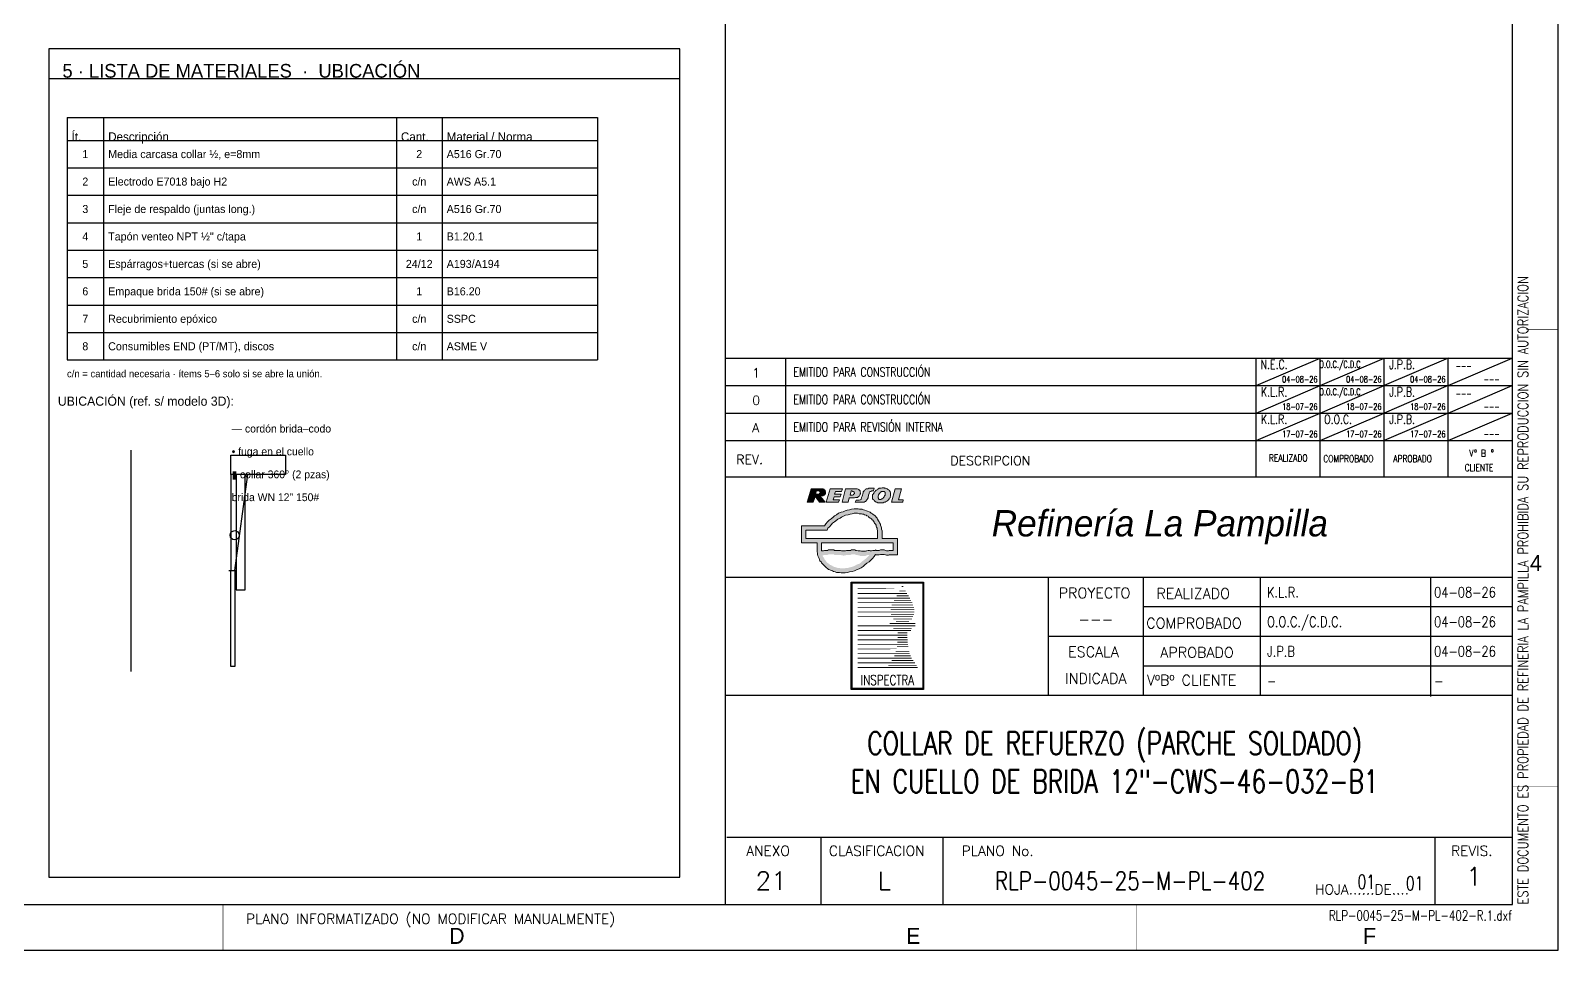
# Paper-space layout 'Title Block' of a CAD drawing. Header units: millimetres. Extents: x 0 to 639, y 0 to 420.
# Drawn here: x 260 to 594, y -0.1 to 201 of the extents above; entities that cross this region are included whole.
import ezdxf
from ezdxf.enums import TextEntityAlignment as Align

# ---------------------------------------------------------------- set-up
doc = ezdxf.new("R2010")
doc.units = ezdxf.units.MM
doc.header["$LTSCALE"] = 0.3
for name, color, linetype in [('FORMATO', 7, 'Continuous'), ('G-INSP-MEMBRETE.INSP.LOGO', 7, 'Continuous'), ('PA-AUX', 8, 'CONTINUOUS'), ('PA-EJE', 1, 'CONTINUOUS'), ('PA-FUGA', 1, 'CONTINUOUS'), ('PA-OBJ', 7, 'CONTINUOUS'), ('PA-SOLD', 5, 'CONTINUOUS'), ('PA-TEXTO', 7, 'CONTINUOUS'), ('PA-TITULO', 5, 'CONTINUOUS')]:
    doc.layers.add(name, color=color, linetype=linetype)
doc.styles.add('INSPECTRA', font='romans.shx', dxfattribs={"width": 0.75})
doc.styles.add('Pampilla', font='')
doc.styles.add('ROMANS', font='ROMANS.shx', dxfattribs={"width": 0.75, "height": 2.5})
doc.styles.get('Pampilla').set_extended_font_data('Syntax-Italic')

# ---------------------------------------------------------------- blocks, each defined once
blk = doc.blocks.new('LOGO INSP')
at = {"layer": 'G-INSP-MEMBRETE.INSP.LOGO', "true_color": 0xa4343a}
h = blk.add_hatch(color=15, dxfattribs=at)
h.paths.add_polyline_path([(12.79, 18.93), (-12.5, 18.93), (-12.5, -18.64), (12.79, -18.64)])
h.paths.add_polyline_path([(12.5, 18.64), (12.5, -18.34), (-12.21, -18.34), (-12.21, 18.64)], flags=16)
at = {"layer": 'G-INSP-MEMBRETE.INSP.LOGO', "color": 15, "true_color": 0xa4343a}
for p, q in [((-12.5, 18.93), (12.79, 18.93)), ((-12.5, -18.64), (-12.5, 18.93)), ((-12.21, 18.64), (12.5, 18.64)), ((-12.21, -18.34), (-12.21, 18.64)), ((12.5, 18.64), (12.5, -18.34)), ((12.79, 18.93), (12.79, -18.64)), ((12.79, -18.64), (-12.5, -18.64)), ((12.5, -18.34), (-12.21, -18.34))]:
    blk.add_line(p, q, dxfattribs=at)
at = {"layer": 'G-INSP-MEMBRETE.INSP.LOGO', "color": 15, "true_color": 0xa4343a, "const_width": 0.294}
for points in [[(6.01, 16.58), (-10.19, 16.58)], [(7.62, -4.51), (-10.19, -4.51)]]:
    blk.add_lwpolyline(points, close=True, dxfattribs=at)
for points in [[(5.68, 17.35), (5.17, 17.35)], [(7.04, 14.94), (-10.19, 14.94)], [(8.03, 13.28), (-10.19, 13.28)], [(8.83, 11.69), (-10.19, 11.69)], [(9.16, 10.87), (1.7, 10.87)], [(8.41, 12.52), (2.52, 12.52)], [(7.55, 14.09), (3.38, 14.09)], [(6.52, 15.77), (4.39, 15.77)], [(9.5, 10.07), (-10.19, 10.07)], [(9.6, 8.46), (-10.19, 8.46)], [(9.16, 6.81), (-10.19, 6.81)], [(9.63, 9.26), (1.3, 9.26)], [(9.43, 7.62), (1.46, 7.62)], [(8.75, 6.02), (2.18, 6.02)], [(7.73, 5.21), (3.2, 5.21)], [(9.92, 3.6), (-10.19, 3.6)], [(8.44, 1.99), (-10.19, 1.99)], [(7.15, 0.36), (-10.19, 0.36)], [(9.9, 4.41), (0.99, 4.41)], [(8.62, 2.76), (2.29, 2.76)], [(7.15, 1.16), (3.71, 1.16)], [(7.21, -1.28), (-10.19, -1.28)], [(7.35, -2.87), (-10.19, -2.87)], [(7.81, -5.29), (3.1, -5.29)], [(7.47, -3.7), (3.5, -3.7)], [(7.26, -2.12), (3.62, -2.12)], [(7.17, -0.5), (3.73, -0.5)], [(8, -6.1), (-10.19, -6.1)], [(8.61, -7.7), (-10.19, -7.7)], [(9.83, -9.33), (-10.19, -9.33)], [(10.45, -10.18), (0.45, -10.18)], [(9.26, -8.52), (1.63, -8.52)], [(8.27, -6.9), (2.63, -6.9)], [(10.73, -10.97), (-10.19, -10.97)]]:
    blk.add_lwpolyline(points, dxfattribs=at)
at = {"layer": 'G-INSP-MEMBRETE.INSP.LOGO', "color": 15, "true_color": 0xa4343a, "style": 'INSPECTRA', "width": 0.75}
blk.add_text('INSPECTRA', height=3.5, dxfattribs=at).set_placement((0.15, -15.35), align=Align.MIDDLE_CENTER)

psp = doc.layouts.new('Title Block')

# ---------------------------------------------------------------- hatches: boundary and pattern name
at = {"layer": 'FORMATO'}
h = psp.add_hatch(color=256, dxfattribs=at)
h.paths.add_polyline_path([(431.76, 98.98), (431.63, 99.1), (431.53, 99.1), (431.09, 97.89), (429.78, 97.89), (430.65, 100.85), (432.95, 100.85), (433.07, 100.85), (433.17, 100.85), (433.28, 100.85), (433.51, 100.73), (433.61, 100.63), (433.72, 100.52), (433.72, 100.42), (433.82, 100.29), (433.82, 100.19), (433.82, 100.08), (433.82, 99.85), (433.72, 99.75), (433.72, 99.64), (433.61, 99.54), (433.51, 99.42), (433.38, 99.42), (433.28, 99.31), (433.07, 99.31), (432.84, 99.21), (432.63, 99.21), (432.63, 99.1), (432.74, 99.1), (432.84, 98.98), (432.95, 98.87), (433.17, 98.66), (433.38, 98.33), (433.72, 97.89), (432.4, 97.89), (432.3, 98.23), (432.07, 98.54)])
h.paths.add_polyline_path([(431.86, 100.42), (432.07, 100.42), (432.19, 100.42), (432.3, 100.42), (432.4, 100.42), (432.51, 100.29), (432.63, 100.19), (432.63, 100.08), (432.63, 99.98), (432.51, 99.85), (432.51, 99.75), (432.4, 99.75), (432.3, 99.64), (432.07, 99.64), (431.63, 99.64)], flags=16)
h = psp.add_hatch(color=256, dxfattribs=at)
h.paths.add_polyline_path([(437.32, 100.29), (437.55, 100.85), (434.82, 100.85), (433.94, 97.89), (436.68, 97.89), (436.89, 98.44), (435.47, 98.44), (435.7, 99.1), (437.01, 99.1), (437.22, 99.64), (435.8, 99.64), (436.01, 100.29)])
h.paths.add_polyline_path([(438.2, 100.85), (437.45, 97.89), (438.76, 97.89), (438.97, 98.87), (439.74, 98.87), (440.18, 98.87), (440.39, 98.98), (440.62, 98.98), (440.83, 98.98), (440.95, 99.1), (441.16, 99.21), (441.16, 99.31), (441.27, 99.42), (441.39, 99.54), (441.39, 99.64), (441.39, 99.75), (441.49, 99.85), (441.49, 99.98), (441.39, 100.08), (441.39, 100.19), (441.39, 100.29), (441.39, 100.42), (441.27, 100.52), (441.16, 100.63), (441.06, 100.63), (440.95, 100.73), (440.72, 100.85), (440.51, 100.85), (440.39, 100.85), (440.18, 100.85)])
h.paths.add_polyline_path([(439.41, 100.42), (439.64, 100.42), (439.74, 100.29), (439.85, 100.29), (439.95, 100.29), (440.07, 100.19), (440.07, 100.08), (440.07, 99.98), (440.18, 99.98), (440.18, 99.85), (440.07, 99.75), (439.95, 99.64), (439.95, 99.54), (439.74, 99.42), (439.51, 99.42), (439.2, 99.42)], flags=16)
h = psp.add_hatch(color=256, dxfattribs=at)
h.paths.add_polyline_path([(443.58, 100.29), (443.68, 100.29), (443.79, 100.29), (443.89, 100.42), (444.02, 100.42), (444.12, 100.42), (444.23, 100.42), (444.33, 100.42), (444.45, 100.96), (443.46, 100.96), (443.25, 100.96), (443.14, 100.85), (442.81, 100.85), (442.7, 100.85), (442.58, 100.73), (442.47, 100.63), (442.37, 100.52), (442.26, 100.42), (442.14, 100.29), (442.04, 100.19), (442.04, 99.98), (441.83, 99.21), (441.7, 98.98), (441.7, 98.77), (441.6, 98.66), (441.6, 98.54), (441.49, 98.44), (441.39, 98.44), (441.16, 98.33), (440.95, 98.33), (440.51, 98.33), (440.28, 97.89), (441.6, 97.89), (441.93, 97.89), (442.04, 97.89), (442.26, 97.89), (442.37, 98), (442.58, 98.1), (442.7, 98.23), (442.81, 98.33), (442.91, 98.54), (443.02, 98.66), (443.14, 98.87), (443.14, 98.98), (443.25, 99.42), (443.35, 99.85), (443.35, 99.98), (443.46, 100.08), (443.46, 100.19)])
h.paths.add_polyline_path([(444.89, 100.52), (444.77, 100.42), (444.66, 100.29), (444.45, 100.19), (444.45, 99.98), (444.33, 99.85), (444.23, 99.64), (444.12, 99.54), (444.12, 99.31), (444.12, 99.21), (444.12, 98.98), (444.12, 98.87), (444.12, 98.66), (444.23, 98.54), (444.33, 98.44), (444.45, 98.33), (444.56, 98.23), (444.66, 98.1), (444.77, 98), (444.89, 97.89), (445.1, 97.89), (445.21, 97.79), (445.43, 97.79), (445.64, 97.79), (445.77, 97.79), (445.98, 97.79), (446.21, 97.79), (446.42, 97.79), (446.64, 97.89), (446.85, 97.89), (446.96, 98), (447.19, 98.1), (447.29, 98.23), (447.52, 98.33), (447.62, 98.44), (447.73, 98.66), (447.83, 98.77), (447.96, 98.87), (447.96, 99.1), (448.06, 99.21), (448.06, 99.42), (448.06, 99.54), (448.06, 99.75), (448.06, 99.85), (448.06, 99.98), (447.96, 100.19), (447.96, 100.29), (447.83, 100.42), (447.73, 100.52), (447.62, 100.63), (447.4, 100.73), (447.29, 100.85), (447.19, 100.85), (446.96, 100.96), (446.75, 100.96), (446.64, 101.06), (446.42, 101.06), (446.21, 101.06), (445.98, 100.96), (445.77, 100.96), (445.54, 100.96), (445.43, 100.85), (445.21, 100.73), (445.1, 100.63)])
h.paths.add_polyline_path([(445.54, 99.75), (445.64, 99.85), (445.87, 100.08), (445.98, 100.19), (446.08, 100.29), (446.31, 100.29), (446.42, 100.29), (446.52, 100.29), (446.64, 100.29), (446.75, 100.19), (446.85, 100.08), (446.85, 99.98), (446.85, 99.85), (446.85, 99.64), (446.85, 99.42), (446.75, 99.31), (446.64, 99.1), (446.52, 98.98), (446.42, 98.77), (446.21, 98.66), (446.08, 98.66), (445.98, 98.54), (445.77, 98.54), (445.64, 98.54), (445.54, 98.54), (445.43, 98.66), (445.43, 98.77), (445.33, 98.87), (445.33, 99.1), (445.33, 99.21), (445.43, 99.42), (445.43, 99.54)], flags=16)
h.paths.add_polyline_path([(448.27, 97.89), (450.69, 97.89), (450.79, 98.44), (449.81, 98.44), (450.46, 100.85), (449.04, 100.85)])
h = psp.add_hatch(color=256, dxfattribs=at)
h.paths.add_polyline_path([(438.09, 96.05), (437.65, 95.82), (437.22, 95.71), (436.66, 95.5), (436.22, 95.17), (435.78, 94.94), (435.46, 94.63), (435.03, 94.29), (434.59, 93.96), (434.26, 93.63), (433.92, 93.19), (433.59, 92.75), (428.56, 92.75), (428.56, 89.04), (431.96, 89.04), (431.96, 88.71), (431.96, 88.37), (431.96, 88.06), (431.96, 87.73), (431.96, 87.39), (431.96, 87.06), (432.07, 86.75), (432.07, 86.52), (432.17, 86.19), (432.28, 85.87), (432.4, 85.64), (432.5, 85.31), (432.61, 85.1), (432.84, 84.87), (432.94, 84.66), (433.15, 84.43), (433.38, 84.22), (433.59, 84), (433.82, 83.79), (434.03, 83.56), (434.26, 83.45), (434.47, 83.24), (434.8, 83.12), (435.03, 83.02), (435.34, 82.91), (435.57, 82.8), (435.9, 82.68), (436.22, 82.58), (436.55, 82.58), (436.88, 82.58), (437.22, 82.47), (437.53, 82.47), (438.09, 82.47), (438.63, 82.58), (439.07, 82.68), (439.62, 82.8), (440.16, 82.91), (440.6, 83.12), (441.16, 83.35), (441.59, 83.56), (442.03, 83.89), (442.45, 84.22), (442.89, 84.56), (443.33, 84.87), (443.66, 85.2), (444.1, 85.64), (444.43, 86.08), (444.77, 86.52), (444.87, 86.41), (444.98, 86.41), (445.08, 86.41), (445.2, 86.41), (445.31, 86.41), (445.52, 86.41), (445.85, 86.52), (446.29, 86.52), (446.39, 86.52), (446.62, 86.52), (446.95, 86.41), (447.16, 86.31), (447.27, 86.31), (447.39, 86.31), (447.6, 86.31), (447.71, 86.41), (448.04, 86.41), (448.15, 86.41), (448.27, 86.41), (448.37, 86.41), (448.58, 86.41), (448.81, 86.41), (449.02, 86.41), (449.58, 86.41), (449.58, 90.02), (446.18, 90.02), (446.18, 90.35), (446.18, 90.69), (446.18, 91), (446.18, 91.33), (446.18, 91.67), (446.08, 92), (446.08, 92.32), (445.96, 92.54), (445.85, 92.88), (445.85, 93.09), (445.64, 93.42), (445.52, 93.63), (445.41, 93.86), (445.2, 94.19), (445.08, 94.4), (444.87, 94.63), (444.77, 94.84), (444.54, 95.07), (444.33, 95.17), (444.1, 95.38), (443.77, 95.5), (443.56, 95.71), (443.33, 95.82), (443.01, 95.94), (442.79, 96.05), (442.45, 96.15), (442.14, 96.26), (441.8, 96.38), (441.59, 96.38), (441.26, 96.38), (440.93, 96.48), (440.49, 96.48), (440.05, 96.48), (439.51, 96.38), (439.07, 96.26), (438.53, 96.15)])
h.paths.add_polyline_path([(438.74, 95.17), (439.18, 95.28), (439.62, 95.38), (440.05, 95.5), (440.49, 95.5), (440.82, 95.5), (441.16, 95.38), (441.37, 95.38), (441.7, 95.38), (441.91, 95.28), (442.14, 95.28), (442.35, 95.17), (442.68, 95.07), (442.89, 94.94), (443.12, 94.84), (443.22, 94.73), (443.45, 94.51), (443.66, 94.4), (443.89, 94.29), (443.99, 94.07), (444.2, 93.96), (444.33, 93.75), (444.43, 93.52), (444.54, 93.31), (444.77, 93.09), (444.87, 92.88), (444.87, 92.65), (444.98, 92.44), (445.08, 92.21), (445.08, 92), (445.2, 91.67), (445.2, 91.44), (445.2, 91.12), (445.2, 90.9), (445.2, 90.56), (445.2, 90.35), (445.2, 90.02), (429.54, 90.02), (429.54, 91.77), (434.15, 91.77), (434.36, 92.21), (434.69, 92.54), (435.03, 92.98), (435.34, 93.31), (435.78, 93.63), (436.11, 93.86), (436.55, 94.19), (436.99, 94.4), (437.32, 94.63), (437.76, 94.84), (438.2, 95.07)], flags=16)
h.paths.add_polyline_path([(448.58, 89.04), (448.58, 87.39), (448.37, 87.39), (448.27, 87.39), (448.15, 87.39), (448.04, 87.39), (447.71, 87.39), (447.6, 87.29), (447.39, 87.29), (447.27, 87.29), (447.16, 87.29), (446.95, 87.39), (446.62, 87.5), (446.39, 87.5), (446.29, 87.5), (445.85, 87.5), (445.52, 87.39), (445.31, 87.39), (445.2, 87.39), (445.08, 87.39), (444.98, 87.39), (444.87, 87.39), (444.77, 87.5), (444.64, 87.39), (444.43, 87.39), (444.33, 87.39), (444.2, 87.39), (443.89, 87.29), (443.77, 87.29), (443.66, 87.29), (443.56, 87.29), (443.45, 87.39), (443.33, 87.39), (443.12, 87.39), (442.89, 87.29), (442.79, 87.29), (442.58, 87.18), (442.45, 87.18), (442.24, 87.18), (442.14, 87.18), (441.91, 87.18), (441.8, 87.18), (441.7, 87.18), (441.37, 87.29), (441.16, 87.29), (440.93, 87.29), (440.6, 87.39), (440.49, 87.39), (440.39, 87.39), (440.28, 87.5), (440.05, 87.5), (439.84, 87.5), (439.72, 87.5), (439.51, 87.5), (439.28, 87.39), (439.18, 87.39), (439.07, 87.39), (438.97, 87.39), (438.84, 87.39), (438.74, 87.39), (438.63, 87.39), (438.41, 87.39), (438.2, 87.29), (437.97, 87.29), (437.86, 87.29), (437.53, 87.29), (437.32, 87.29), (437.09, 87.39), (436.99, 87.39), (436.88, 87.39), (436.66, 87.39), (436.45, 87.39), (436.11, 87.39), (436.01, 87.39), (435.78, 87.39), (435.67, 87.5), (435.57, 87.5), (435.13, 87.5), (434.8, 87.5), (434.59, 87.5), (434.47, 87.5), (434.26, 87.39), (434.15, 87.39), (433.92, 87.39), (433.82, 87.39), (433.59, 87.39), (433.38, 87.29), (433.15, 87.29), (432.94, 87.29), (432.94, 87.73), (432.94, 88.16), (432.94, 88.6), (432.94, 89.04)], flags=16)
h.paths.add_polyline_path([(439.51, 86.52), (439.28, 86.41), (439.18, 86.41), (439.07, 86.41), (438.97, 86.41), (438.84, 86.41), (438.63, 86.41), (438.41, 86.41), (438.2, 86.31), (437.97, 86.31), (437.86, 86.19), (437.53, 86.31), (437.32, 86.31), (437.09, 86.41), (436.99, 86.41), (436.88, 86.41), (436.66, 86.41), (436.45, 86.41), (436.11, 86.41), (436.01, 86.41), (435.78, 86.41), (435.67, 86.52), (435.57, 86.52), (435.13, 86.52), (434.8, 86.52), (434.59, 86.52), (434.47, 86.52), (434.26, 86.41), (434.15, 86.41), (433.92, 86.41), (433.82, 86.41), (433.59, 86.41), (433.38, 86.31), (433.15, 86.31), (433.28, 85.98), (433.49, 85.75), (433.59, 85.43), (433.82, 85.2), (434.03, 84.87), (434.26, 84.66), (434.59, 84.43), (434.8, 84.22), (435.13, 84.12), (435.46, 83.89), (435.67, 83.79), (436.11, 83.68), (436.45, 83.56), (436.78, 83.56), (437.22, 83.45), (437.53, 83.45), (437.97, 83.45), (438.41, 83.56), (438.74, 83.56), (439.18, 83.68), (439.62, 83.79), (439.95, 83.89), (440.39, 84.12), (440.72, 84.33), (441.16, 84.43), (441.47, 84.66), (441.8, 84.99), (442.14, 85.2), (442.45, 85.43), (442.79, 85.75), (443.12, 86.08), (443.45, 86.41), (443.33, 86.41), (443.12, 86.41), (442.89, 86.31), (442.79, 86.31), (442.58, 86.19), (442.45, 86.19), (442.24, 86.19), (442.14, 86.19), (441.91, 86.19), (441.8, 86.19), (441.7, 86.19), (441.37, 86.19), (441.16, 86.31), (440.93, 86.31), (440.6, 86.41), (440.49, 86.41), (440.39, 86.41), (440.28, 86.52), (440.05, 86.52), (439.84, 86.52), (439.72, 86.52)], flags=17)

# ---------------------------------------------------------------- linework, layer by layer
at = {"layer": 'FORMATO', "color": 6, "linetype": 'Continuous'}
for p, q in [((411.99, 10), (411.99, 410)), ((584, 10), (584, 410)), ((27, 10), (584, 10))]:
    psp.add_line(p, q, dxfattribs=at)
at = {"layer": 'FORMATO', "color": 1, "linetype": 'Continuous'}
for p, q in [((411.99, 129.4), (583.95, 129.4)), ((527.98, 123.4), (541.97, 129.4)), ((541.97, 123.4), (555.96, 129.4)), ((569.96, 129.4), (555.96, 123.4)), ((569.96, 123.4), (583.95, 129.4)), ((411.99, 123.4), (583.95, 123.4)), ((527.98, 117.41), (541.97, 123.4)), ((541.97, 117.41), (555.96, 123.4)), ((569.96, 123.4), (555.96, 117.41)), ((569.96, 117.41), (583.95, 123.4)), ((411.99, 117.41), (583.95, 117.41)), ((527.98, 111.41), (541.97, 117.41)), ((541.97, 111.41), (555.96, 117.41)), ((569.96, 117.41), (555.96, 111.41)), ((569.96, 111.41), (583.95, 117.41))]:
    psp.add_line(p, q, dxfattribs=at)
at = {"layer": 'FORMATO', "color": 2, "linetype": 'Continuous'}
for p, q in [((425.04, 129.4), (425.04, 103.41)), ((527.98, 103.41), (527.98, 129.4)), ((541.97, 103.41), (541.97, 129.4)), ((555.96, 103.41), (555.96, 129.4)), ((569.96, 103.41), (569.96, 129.4)), ((432.8, 24.65), (432.8, 9.89)), ((459.5, 24.65), (459.5, 9.89)), ((567.04, 24.61), (567.04, 10))]:
    psp.add_line(p, q, dxfattribs=at)
at = {"layer": 'FORMATO', "color": 5, "linetype": 'Continuous'}
for p, q in [((411.99, 111.41), (583.95, 111.41)), ((583.99, 103.41), (411.99, 103.41)), ((411.99, 81.56), (583.99, 81.56)), ((411.99, 55.71), (584.03, 55.71)), ((412.26, 24.69), (584, 24.69))]:
    psp.add_line(p, q, dxfattribs=at)
at = {"layer": 'FORMATO', "color": 2}
for p, q in [((482.51, 81.56), (482.51, 55.71)), ((503.29, 81.56), (503.29, 55.71)), ((528.85, 81.56), (528.85, 55.71)), ((566.08, 81.32), (566.08, 55.47)), ((482.51, 68.64), (583.99, 68.64))]:
    psp.add_line(p, q, dxfattribs=at)
at = {"layer": 'FORMATO', "color": 1}
for p, q in [((503.29, 75.1), (583.99, 75.1)), ((503.29, 62.18), (583.99, 62.18))]:
    psp.add_line(p, q, dxfattribs=at)
at = {"layer": 'FORMATO', "color": 1, "linetype": 'Continuous'}
psp.add_lwpolyline([(0, 0), (594, 0), (594, 420), (0, 420)], close=True, dxfattribs=at)
at = {"layer": 'FORMATO', "color": 2, "linetype": 'Continuous', "const_width": 0.1}
for points in [[(587.01, 135.69), (594, 135.69)], [(584, 35.79), (594, 35.79)], [(302.09, 10), (302.09, 0)], [(501.89, 10), (501.89, 0)]]:
    psp.add_lwpolyline(points, dxfattribs=at)
at = {"layer": 'FORMATO', "lineweight": 0}
for points in [[(433.82, 100.19), (433.82, 100.29), (433.72, 100.42), (433.72, 100.52), (433.61, 100.63), (433.51, 100.73), (433.51, 100.73), (433.28, 100.85), (433.17, 100.85), (433.07, 100.85), (432.95, 100.85), (430.65, 100.85), (429.78, 97.89), (431.09, 97.89), (431.53, 99.1), (431.63, 99.1), (431.63, 99.1), (431.76, 98.98), (432.07, 98.54), (432.3, 98.23), (432.4, 97.89), (433.72, 97.89), (433.38, 98.33), (433.17, 98.66), (432.95, 98.87), (432.84, 98.98), (432.74, 99.1), (432.63, 99.1), (432.63, 99.21), (432.51, 99.21), (432.51, 99.21), (432.51, 99.21), (432.84, 99.21), (433.07, 99.31), (433.28, 99.31), (433.38, 99.42), (433.51, 99.42), (433.61, 99.54), (433.72, 99.64), (433.72, 99.75), (433.82, 99.85), (433.82, 99.85), (433.82, 100.08), (433.82, 100.19), (433.82, 100.19), (433.82, 100.19)], [(432.07, 100.42), (431.86, 100.42), (431.63, 99.64), (432.07, 99.64), (432.3, 99.64), (432.4, 99.75), (432.51, 99.75), (432.51, 99.85), (432.63, 99.98), (432.63, 99.98), (432.63, 100.08), (432.63, 100.19), (432.63, 100.19), (432.51, 100.29), (432.51, 100.29), (432.4, 100.42), (432.3, 100.42), (432.19, 100.42), (432.07, 100.42), (432.07, 100.42), (432.07, 100.42)], [(437.55, 100.85), (434.82, 100.85), (433.94, 97.89), (436.68, 97.89), (436.89, 98.44), (435.47, 98.44), (435.7, 99.1), (437.01, 99.1), (437.22, 99.64), (435.8, 99.64), (436.01, 100.29), (437.32, 100.29), (437.55, 100.85), (437.55, 100.85)], [(438.2, 100.85), (437.45, 97.89), (438.76, 97.89), (438.97, 98.87), (439.74, 98.87), (440.18, 98.87), (440.39, 98.98), (440.62, 98.98), (440.83, 98.98), (440.95, 99.1), (441.16, 99.21), (441.16, 99.31), (441.27, 99.42), (441.39, 99.54), (441.39, 99.64), (441.39, 99.75), (441.49, 99.85), (441.49, 99.98), (441.39, 100.08), (441.39, 100.19), (441.39, 100.29), (441.39, 100.42), (441.27, 100.52), (441.16, 100.63), (441.06, 100.63), (440.95, 100.73), (440.72, 100.85), (440.51, 100.85), (440.39, 100.85), (440.18, 100.85), (438.2, 100.85), (438.2, 100.85)], [(439.64, 100.42), (439.41, 100.42), (439.2, 99.42), (439.51, 99.42), (439.74, 99.42), (439.95, 99.54), (439.95, 99.64), (440.07, 99.75), (440.07, 99.75), (440.18, 99.85), (440.18, 99.98), (440.07, 99.98), (440.07, 100.08), (440.07, 100.19), (440.07, 100.19), (439.95, 100.29), (439.85, 100.29), (439.74, 100.29), (439.64, 100.42), (439.64, 100.42), (439.64, 100.42)], [(440.28, 97.89), (440.51, 98.33), (440.95, 98.33), (441.16, 98.33), (441.39, 98.44), (441.49, 98.44), (441.6, 98.54), (441.6, 98.66), (441.7, 98.77), (441.7, 98.98), (441.83, 99.21), (442.04, 99.98), (442.04, 100.19), (442.14, 100.29), (442.26, 100.42), (442.37, 100.52), (442.47, 100.63), (442.58, 100.73), (442.7, 100.85), (442.81, 100.85), (443.14, 100.85), (443.25, 100.96), (443.46, 100.96), (444.45, 100.96), (444.33, 100.42), (444.23, 100.42), (444.12, 100.42), (444.02, 100.42), (443.89, 100.42), (443.79, 100.29), (443.68, 100.29), (443.58, 100.29), (443.46, 100.19), (443.46, 100.08), (443.35, 99.98), (443.35, 99.85), (443.25, 99.42), (443.14, 98.98), (443.14, 98.87), (443.02, 98.66), (442.91, 98.54), (442.81, 98.33), (442.7, 98.23), (442.58, 98.1), (442.37, 98), (442.26, 97.89), (442.04, 97.89), (441.93, 97.89), (441.6, 97.89), (440.28, 97.89), (440.28, 97.89)], [(444.12, 98.87), (444.12, 98.98), (444.12, 99.21), (444.12, 99.31), (444.12, 99.54), (444.23, 99.64), (444.33, 99.85), (444.45, 99.98), (444.45, 100.19), (444.66, 100.29), (444.77, 100.42), (444.89, 100.52), (445.1, 100.63), (445.21, 100.73), (445.43, 100.85), (445.54, 100.96), (445.77, 100.96), (445.98, 100.96), (446.21, 101.06), (446.42, 101.06), (446.64, 101.06), (446.75, 100.96), (446.96, 100.96), (447.19, 100.85), (447.29, 100.85), (447.4, 100.73), (447.62, 100.63), (447.73, 100.52), (447.83, 100.42), (447.96, 100.29), (447.96, 100.19), (448.06, 99.98), (448.06, 99.85), (448.06, 99.75), (448.06, 99.54), (448.06, 99.42), (448.06, 99.21), (447.96, 99.1), (447.96, 98.87), (447.83, 98.77), (447.73, 98.66), (447.62, 98.44), (447.52, 98.33), (447.29, 98.23), (447.19, 98.1), (446.96, 98), (446.85, 97.89), (446.64, 97.89), (446.42, 97.79), (446.21, 97.79), (445.98, 97.79), (445.77, 97.79), (445.64, 97.79), (445.43, 97.79), (445.21, 97.79), (445.1, 97.89), (444.89, 97.89), (444.77, 98), (444.66, 98.1), (444.56, 98.23), (444.45, 98.33), (444.33, 98.44), (444.23, 98.54), (444.12, 98.66), (444.12, 98.87), (444.12, 98.87)], [(445.64, 99.85), (445.87, 100.08), (445.98, 100.19), (446.08, 100.29), (446.31, 100.29), (446.42, 100.29), (446.52, 100.29), (446.64, 100.29), (446.75, 100.19), (446.85, 100.08), (446.85, 99.98), (446.85, 99.85), (446.85, 99.64), (446.85, 99.42), (446.75, 99.31), (446.64, 99.1), (446.52, 98.98), (446.42, 98.77), (446.21, 98.66), (446.08, 98.66), (445.98, 98.54), (445.77, 98.54), (445.64, 98.54), (445.54, 98.54), (445.43, 98.66), (445.43, 98.77), (445.33, 98.87), (445.33, 99.1), (445.33, 99.21), (445.43, 99.42), (445.43, 99.54), (445.54, 99.75), (445.64, 99.85), (445.64, 99.85)], [(449.04, 100.85), (448.27, 97.89), (450.69, 97.89), (450.79, 98.44), (449.81, 98.44), (450.46, 100.85), (449.04, 100.85), (449.04, 100.85)], [(446.18, 90.02), (449.58, 90.02), (449.58, 86.41), (449.02, 86.41), (448.81, 86.41), (448.58, 86.41), (448.37, 86.41), (448.27, 86.41), (448.15, 86.41), (448.04, 86.41), (447.71, 86.41), (447.6, 86.31), (447.39, 86.31), (447.27, 86.31), (447.16, 86.31), (446.95, 86.41), (446.62, 86.52), (446.39, 86.52), (446.29, 86.52), (446.29, 86.52), (445.85, 86.52), (445.52, 86.41), (445.31, 86.41), (445.2, 86.41), (445.08, 86.41), (444.98, 86.41), (444.87, 86.41), (444.77, 86.52), (444.43, 86.08), (444.1, 85.64), (443.66, 85.2), (443.33, 84.87), (442.89, 84.56), (442.45, 84.22), (442.03, 83.89), (441.59, 83.56), (441.16, 83.35), (440.6, 83.12), (440.16, 82.91), (439.62, 82.8), (439.07, 82.68), (438.63, 82.58), (438.09, 82.47), (437.53, 82.47), (437.22, 82.47), (436.88, 82.58), (436.55, 82.58), (436.22, 82.58), (435.9, 82.68), (435.57, 82.8), (435.34, 82.91), (435.03, 83.02), (434.8, 83.12), (434.47, 83.24), (434.26, 83.45), (434.03, 83.56), (433.82, 83.79), (433.59, 84), (433.38, 84.22), (433.15, 84.43), (432.94, 84.66), (432.84, 84.87), (432.61, 85.1), (432.5, 85.31), (432.4, 85.64), (432.28, 85.87), (432.17, 86.19), (432.07, 86.52), (432.07, 86.75), (431.96, 87.06), (431.96, 87.39), (431.96, 87.73), (431.96, 88.06), (431.96, 88.37), (431.96, 88.71), (431.96, 89.04), (428.56, 89.04), (428.56, 92.75), (433.59, 92.75), (433.92, 93.19), (434.26, 93.63), (434.59, 93.96), (435.03, 94.29), (435.46, 94.63), (435.78, 94.94), (436.22, 95.17), (436.66, 95.5), (437.22, 95.71), (437.65, 95.82), (438.09, 96.05), (438.53, 96.15), (439.07, 96.26), (439.51, 96.38), (440.05, 96.48), (440.49, 96.48), (440.93, 96.48), (441.26, 96.38), (441.59, 96.38), (441.8, 96.38), (442.14, 96.26), (442.45, 96.15), (442.79, 96.05), (443.01, 95.94), (443.33, 95.82), (443.56, 95.71), (443.77, 95.5), (444.1, 95.38), (444.33, 95.17), (444.54, 95.07), (444.77, 94.84), (444.87, 94.63), (445.08, 94.4), (445.2, 94.19), (445.41, 93.86), (445.52, 93.63), (445.64, 93.42), (445.85, 93.09), (445.85, 92.88), (445.96, 92.54), (446.08, 92.32), (446.08, 92), (446.18, 91.67), (446.18, 91.33), (446.18, 91), (446.18, 90.69), (446.18, 90.35), (446.18, 90.02), (446.18, 90.02)], [(429.54, 90.02), (429.54, 91.77), (434.15, 91.77), (434.36, 92.21), (434.69, 92.54), (435.03, 92.98), (435.34, 93.31), (435.78, 93.63), (436.11, 93.86), (436.55, 94.19), (436.99, 94.4), (437.32, 94.63), (437.76, 94.84), (438.2, 95.07), (438.74, 95.17), (439.18, 95.28), (439.62, 95.38), (440.05, 95.5), (440.49, 95.5), (440.82, 95.5), (441.16, 95.38), (441.37, 95.38), (441.7, 95.38), (441.91, 95.28), (442.14, 95.28), (442.35, 95.17), (442.68, 95.07), (442.89, 94.94), (443.12, 94.84), (443.22, 94.73), (443.45, 94.51), (443.66, 94.4), (443.89, 94.29), (443.99, 94.07), (444.2, 93.96), (444.33, 93.75), (444.43, 93.52), (444.54, 93.31), (444.77, 93.09), (444.87, 92.88), (444.87, 92.65), (444.98, 92.44), (445.08, 92.21), (445.08, 92), (445.2, 91.67), (445.2, 91.44), (445.2, 91.12), (445.2, 90.9), (445.2, 90.56), (445.2, 90.35), (445.2, 90.02), (429.54, 90.02), (429.54, 90.02)], [(432.94, 89.04), (448.58, 89.04), (448.58, 87.39), (448.37, 87.39), (448.27, 87.39), (448.15, 87.39), (448.04, 87.39), (447.71, 87.39), (447.6, 87.29), (447.39, 87.29), (447.27, 87.29), (447.16, 87.29), (446.95, 87.39), (446.62, 87.5), (446.39, 87.5), (446.29, 87.5), (446.29, 87.5), (445.85, 87.5), (445.52, 87.39), (445.31, 87.39), (445.2, 87.39), (445.08, 87.39), (444.98, 87.39), (444.87, 87.39), (444.77, 87.5), (444.64, 87.39), (444.43, 87.39), (444.33, 87.39), (444.2, 87.39), (443.89, 87.29), (443.77, 87.29), (443.66, 87.29), (443.56, 87.29), (443.45, 87.39), (443.33, 87.39), (443.12, 87.39), (443.12, 87.39), (442.89, 87.29), (442.89, 87.29), (442.79, 87.29), (442.58, 87.18), (442.45, 87.18), (442.24, 87.18), (442.14, 87.18), (441.91, 87.18), (441.8, 87.18), (441.7, 87.18), (441.37, 87.29), (441.16, 87.29), (440.93, 87.29), (440.6, 87.39), (440.49, 87.39), (440.39, 87.39), (440.28, 87.5), (440.05, 87.5), (439.84, 87.5), (439.72, 87.5), (439.72, 87.5), (439.51, 87.5), (439.28, 87.39), (439.18, 87.39), (439.07, 87.39), (438.97, 87.39), (438.84, 87.39), (438.74, 87.39), (438.63, 87.39), (438.41, 87.39), (438.2, 87.29), (437.97, 87.29), (437.86, 87.29), (437.53, 87.29), (437.32, 87.29), (437.09, 87.39), (436.99, 87.39), (436.88, 87.39), (436.66, 87.39), (436.45, 87.39), (436.11, 87.39), (436.01, 87.39), (435.78, 87.39), (435.67, 87.5), (435.57, 87.5), (435.13, 87.5), (434.8, 87.5), (434.59, 87.5), (434.59, 87.5), (434.47, 87.5), (434.26, 87.39), (434.15, 87.39), (433.92, 87.39), (433.82, 87.39), (433.59, 87.39), (433.38, 87.29), (433.15, 87.29), (432.94, 87.29), (432.94, 87.73), (432.94, 88.16), (432.94, 88.6), (432.94, 89.04), (432.94, 89.04)]]:
    psp.add_lwpolyline(points, dxfattribs=at)
at = {"layer": 'PA-AUX', "color": 8}
for p, q in [((268, 171), (384, 171)), ((268, 165), (384, 165)), ((268, 159), (384, 159)), ((268, 153), (384, 153)), ((268, 147), (384, 147)), ((268, 141), (384, 141)), ((268, 135), (384, 135)), ((268, 129), (384, 129))]:
    psp.add_line(p, q, dxfattribs=at)
at = {"layer": 'PA-EJE', "color": 1}
psp.add_line((282, 60.88), (282, 109.32), dxfattribs=at)
at = {"layer": 'PA-FUGA', "color": 1}
psp.add_circle((304.67, 90.7), 1, dxfattribs=at)
at = {"layer": 'PA-OBJ'}
for p, q in [((268, 182), (384, 182)), ((268, 182), (268, 129)), ((276, 182), (276, 129)), ((340, 182), (340, 129)), ((350, 182), (350, 129)), ((384, 182), (384, 129)), ((268, 177), (384, 177))]:
    psp.add_line(p, q, dxfattribs=at)
for points in [[(264, 16), (402, 16), (402, 197), (264, 197)], [(303.78, 108.2), (315.78, 108.2), (315.78, 104), (303.78, 104)], [(304.67, 83), (307.56, 104), (303.78, 104), (303.78, 83)], [(304.95, 78.8), (306.95, 78.8), (306.95, 104), (304.95, 104)], [(303.78, 83), (304.67, 83), (304.67, 62), (303.78, 62)]]:
    psp.add_lwpolyline(points, close=True, dxfattribs=at)
at = {"layer": 'PA-SOLD', "color": 5}
psp.add_line((303.41, 83), (304.95, 83), dxfattribs=at)
at = {"layer": 'PA-TITULO', "color": 5}
psp.add_line((264, 190.5), (402, 190.5), dxfattribs=at)

# ---------------------------------------------------------------- block references
at = {"xscale": 0.625, "yscale": 0.625, "zscale": 0.625}
psp.add_blockref('LOGO INSP', (447.25, 68.64), dxfattribs=at)

# ---------------------------------------------------------------- texts
at = {"style": 'INSPECTRA'}
for s, height, width, p in [('N.E.C.', 2, 0.75, (531.89, 128.03)), ('O.O.C./C.D.C', 1.5, 0.6, (546.29, 128.03)), ('J.P.B.', 2, 0.75, (559.87, 128.03)), ('K.L.R.', 2, 0.75, (531.89, 122.03)), ('O.O.C./C.D.C', 1.5, 0.6, (546.29, 122.03)), ('J.P.B.', 2, 0.75, (559.87, 122.03)), ('K.L.R.', 2, 0.75, (531.89, 116.04)), ('O.O.C.', 2, 0.75, (545.88, 116.04)), ('J.P.B.', 2, 0.75, (559.87, 116.04))]:
    psp.add_text(s, height=height, dxfattribs=dict(at, width=width)).set_placement(p, align=Align.MIDDLE_CENTER)
at = {"layer": 'FORMATO', "color": 2, "style": 'ROMANS', "width": 0.8}
psp.add_text('ESTE DOCUMENTO ES PROPIEDAD DE REFINERIA LA PAMPILLA PROHIBIDA SU REPRODUCCION SIN AUTORIZACION', height=2.2867, rotation=90, dxfattribs=at).set_placement((587.43, 9.99))
at = {"layer": 'FORMATO', "color": 2, "linetype": 'Continuous', "style": 'ROMANS'}
for s, height, p in [('1', 2, (417.8, 125.19)), ('0', 2, (417.8, 119.19)), ('A', 2, (417.8, 113.2)), ('REV.', 2, (414.32, 106.25)), ('DESCRIPCION', 2, (461.12, 106.01)), ('ANEXO', 2.2, (416.5, 20.63)), ('CLASIFICACION', 2.2, (434.56, 20.63)), ('PLANO No.', 2.2, (463.58, 20.63)), ('REVIS.', 2.2, (570.6, 20.63)), ('HOJA......DE....', 2.2, (540.83, 12.19)), ('PLANO INFORMATIZADO (NO MODIFICAR MANUALMENTE)', 2.2, (307.13, 5.75))]:
    psp.add_text(s, height=height, dxfattribs=at).set_placement(p)
for s, height, width, p in [('EMITIDO PARA CONSTRUCCIÓN', 2, 0.75, (426.81, 125.36)), ('EMITIDO PARA CONSTRUCCIÓN', 2, 0.75, (426.81, 119.36)), ('EMITIDO PARA REVISIÓN INTERNA', 2, 0.75, (426.81, 113.37)), ('COMPROBADO', 1.5, 0.8, (542.65, 106.69)), ('APROBADO', 1.5, 0.8, (557.94, 106.69)), ('V  B ', 1.5, 0.8, (574.55, 107.87)), ('o', 0.8, 0.8, (575.63, 108.84)), ('o', 0.8, 0.8, (579.32, 108.87)), ('CLIENTE', 1.5, 0.8, (573.55, 104.7)), ('RLP-0045-25-M-PL-402-R.1.dxf', 2.2, 0.75, (543.87, 6.49))]:
    psp.add_text(s, height=height, dxfattribs=dict(at, width=width)).set_placement(p)
at = {"layer": 'FORMATO', "color": 2, "linetype": 'Continuous', "style": 'ROMANS', "width": 0.75}
for s, p in [('---', (573.31, 127.66)), ('04-08-26', (537.51, 124.79)), ('04-08-26', (551.5, 124.79)), ('04-08-26', (565.49, 124.79)), ('---', (579.48, 124.79)), ('---', (573.31, 121.66)), ('18-07-26', (537.51, 118.79)), ('18-07-26', (551.5, 118.79)), ('18-07-26', (565.49, 118.79)), ('---', (579.48, 118.79)), ('17-07-26', (537.51, 112.8)), ('17-07-26', (551.5, 112.8)), ('17-07-26', (565.49, 112.8)), ('---', (579.48, 112.8))]:
    psp.add_text(s, height=1.4, dxfattribs=at).set_placement(p, align=Align.MIDDLE_CENTER)
at = {"layer": 'FORMATO', "color": 2, "linetype": 'Continuous', "style": 'ROMANS'}
for s, height, width, p in [('REALIZADO', 1.5, 0.8, (534.98, 106.84)), ('01', 3, 0.75, (552.05, 13.45)), ('01', 3, 0.75, (562.63, 13.14))]:
    psp.add_text(s, height=height, dxfattribs=dict(at, width=width)).set_placement(p, align=Align.CENTER)
at = {"layer": 'FORMATO', "color": 5, "style": 'Pampilla'}
psp.add_text('Refinería La Pampilla', height=5.7499, dxfattribs=at).set_placement((470.15, 93.31), align=Align.MIDDLE_LEFT)
at = {"layer": 'FORMATO', "color": 2, "linetype": 'Continuous'}
for s, p in [('4', (587.82, 82.89)), ('D', (351.54, 1.38)), ('E', (451.44, 1.38)), ('F', (551.34, 1.38))]:
    psp.add_text(s, height=3.5, dxfattribs=at).set_placement(p)
at = {"layer": 'FORMATO', "color": 2, "style": 'ROMANS'}
for s, height, p in [('PROYECTO', 2.287, (484.78, 76.94)), ('REALIZADO', 2.287, (506.17, 76.82)), ('COMPROBADO', 2.287, (503.93, 70.34)), ('ESCALA', 2.287, (486.87, 64.07)), ('APROBADO', 2.287, (507, 63.94)), ('VºBº CLIENTE', 2.2867, (504.09, 57.87))]:
    psp.add_text(s, height=height, dxfattribs=at).set_placement(p)
at = {"layer": 'FORMATO', "color": 2, "style": 'ROMANS', "width": 0.8}
for s, height, p in [('K.L.R.', 2.287, (530.33, 77.09)), ('04-08-26', 2.287, (566.87, 77.09)), ('O.O.C./C.D.C.', 2.2867, (530.33, 70.63)), ('04-08-26', 2.287, (566.87, 70.63)), ('J.P.B', 2.287, (530.33, 64.17)), ('04-08-26', 2.287, (566.87, 64.17)), ('-', 2.29, (530.33, 57.7)), ('-', 2.29, (566.87, 57.7))]:
    psp.add_text(s, height=height, dxfattribs=at).set_placement(p)
at = {"layer": 'FORMATO', "color": 2, "style": 'ROMANS'}
for s, p in [('---', (492.92, 72.3)), ('INDICADA', (492.92, 59.38))]:
    psp.add_text(s, height=2.287, dxfattribs=at).set_placement(p, align=Align.MIDDLE_CENTER)
at = {"layer": 'FORMATO', "color": 4, "linetype": 'Continuous', "style": 'ROMANS'}
for s, p in [('21', (421.95, 13.16)), ('L', (446.67, 13.16)), ('1', (575.59, 14.12))]:
    psp.add_text(s, height=4, dxfattribs=at).set_placement(p, align=Align.CENTER)
at = {"layer": 'FORMATO', "color": 4, "linetype": 'Continuous', "style": 'ROMANS', "width": 0.8}
psp.add_text('RLP-0045-25-M-PL-402', height=4, dxfattribs=at).set_placement((500.41, 13.16), align=Align.CENTER)
at = {"layer": 'FORMATO', "color": 4, "insert": (411.03, 47.75), "char_height": 5, "attachment_point": 1, "style": 'INSPECTRA'}
psp.add_mtext_dynamic_manual_height_columns('\\pxqc;COLLAR DE REFUERZO (PARCHE SOLDADO)\\PEN CUELLO DE BRIDA 12"-CWS-46-032-B1', width=172.007, gutter_width=1, heights=[0], dxfattribs=at)
at = {"layer": 'PA-TEXTO', "color": 7}
for s, p in [('1', (272, 174)), ('2', (345, 174)), ('2', (272, 168)), ('c/n', (345, 168)), ('3', (272, 162)), ('c/n', (345, 162)), ('4', (272, 156)), ('1', (345, 156)), ('5', (272, 150)), ('24/12', (345, 150)), ('6', (272, 144)), ('1', (345, 144)), ('7', (272, 138)), ('c/n', (345, 138)), ('8', (272, 132)), ('c/n', (345, 132))]:
    psp.add_text(s, height=1.75, dxfattribs=at).set_placement(p, align=Align.MIDDLE_CENTER)
for s, height, p in [('Media carcasa collar ½, e=8mm', 1.75, (277, 174)), ('A516 Gr.70', 1.75, (351, 174)), ('Electrodo E7018 bajo H2', 1.75, (277, 168)), ('AWS A5.1', 1.75, (351, 168)), ('Fleje de respaldo (juntas long.)', 1.75, (277, 162)), ('A516 Gr.70', 1.75, (351, 162)), ('Tapón venteo NPT ½" c/tapa', 1.75, (277, 156)), ('B1.20.1', 1.75, (351, 156)), ('Espárragos+tuercas (si se abre)', 1.75, (277, 150)), ('A193/A194', 1.75, (351, 150)), ('Empaque brida 150# (si se abre)', 1.75, (277, 144)), ('B16.20', 1.75, (351, 144)), ('Recubrimiento epóxico', 1.75, (277, 138)), ('SSPC', 1.75, (351, 138)), ('Consumibles END (PT/MT), discos', 1.75, (277, 132)), ('ASME V', 1.75, (351, 132)), ('▮ collar 360° (2 pzas)', 1.7, (304, 104))]:
    psp.add_text(s, height=height, dxfattribs=at).set_placement(p, align=Align.MIDDLE_LEFT)
at = {"layer": 'PA-TEXTO', "color": 8}
for s, height, p in [('c/n = cantidad necesaria · ítems 5–6 solo si se abre la unión.', 1.55, (268, 126)), ('brida WN 12" 150#', 1.7, (304, 99))]:
    psp.add_text(s, height=height, dxfattribs=at).set_placement(p, align=Align.MIDDLE_LEFT)
at = {"layer": 'PA-TEXTO', "color": 5}
psp.add_text('— cordón brida–codo', height=1.7, dxfattribs=at).set_placement((304, 114), align=Align.MIDDLE_LEFT)
at = {"layer": 'PA-TEXTO', "color": 1}
psp.add_text('• fuga en el cuello', height=1.7, dxfattribs=at).set_placement((304, 109), align=Align.MIDDLE_LEFT)
at = {"layer": 'PA-TITULO', "color": 5}
for s, height, p in [('5 · LISTA DE MATERIALES  ·  UBICACIÓN', 3, (267, 192.2)), ('Ít.', 1.9, (269, 177.8)), ('Descripción', 1.9, (277, 177.8)), ('Cant.', 1.9, (341, 177.8)), ('Material / Norma', 1.9, (351, 177.8)), ('UBICACIÓN (ref. s/ modelo 3D):', 2, (266, 120))]:
    psp.add_text(s, height=height, dxfattribs=at).set_placement(p, align=Align.MIDDLE_LEFT)

doc.saveas('drawing.dxf')
